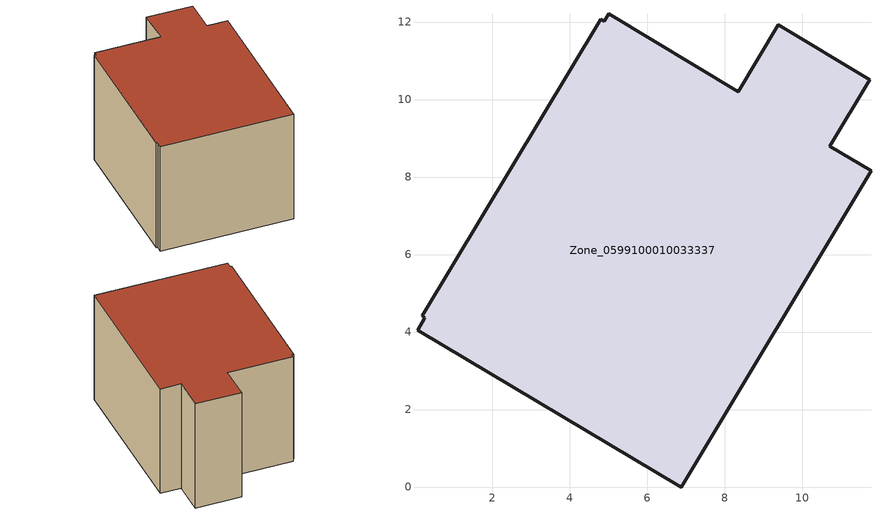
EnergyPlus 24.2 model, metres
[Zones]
Zone_0599100010033337
 floor ground (C_G): 8.35,10.2 9.38,11.93 11.74,10.51 10.71,8.79 11.77,8.16 6.87,0 0.07,4.05 0.26,4.37 0.19,4.42 4.8,12.07 4.89,12.02 5,12.21 z6.11
 wall outside (C_F): 0.07,4.05 6.87,0 11.77,8.16 10.71,8.79 11.74,10.51 9.38,11.93 8.35,10.2 5,12.21 4.89,12.02 4.8,12.07 0.19,4.42 0.26,4.37 0.07,4.05 z6.11:13.15
 roof outside (C_R): 4.8,12.07 0.19,4.42 0.26,4.37 0.07,4.05 6.87,0 11.77,8.16 10.71,8.79 11.74,10.51 9.38,11.93 8.35,10.2 5,12.21 4.89,12.02 z13.15
[BUILDING]
Pand.0599100010033337: North Axis=0; Terrain=City; Loads Convergence Tolerance Value=0.04; Temperature Convergence Tolerance Value=0.4; Solar Distribution=FullExterior; Maximum Number of Warmup Days=25; Minimum Number of Warmup Days=1
[Site:Location]
Rotterdam.The.Hague.AP_ZH_NLD Design_Conditions: Latitude=51.96; Longitude=4.45; Time Zone=1; Elevation=-4.5
[SITE:GROUNDTEMPERATURE:BUILDINGSURFACE]
18, 18, 18, 18, 18, 18, 18, 18, 18, 18, 18, 18
[MATERIAL] Thermal Absorptance=0.9; Solar Absorptance=0.7; Visible Absorptance=0.7
Name | Roughness | Thickness | Conductivity | Density | Specific Heat
G.D.1965 | MediumSmooth | 0.15 | 1 | 540 | 1210
F.D.1965 | Rough | 0.3 | 0.857143 | 1920 | 840
R.D.1965 | MediumRough | 0.2 | 0.08 | 1500 | 1000
[CONSTRUCTION]
C_G: G.D.1965
C_F: F.D.1965
C_R: R.D.1965
[ZONE]
Zone_0599100010033337: Type=1; Multiplier=1; Ceiling Height=Autocalculate; Volume=Autocalculate; Floor Area=autocalculate; Part of Total Floor Area=Yes
[ZONEINFILTRATION:DESIGNFLOWRATE]
Infil_Zone_0599100010033337: Zone or ZoneList or Space or SpaceList=Zone_0599100010033337; Schedule=AlwaysOn; Design Flow Rate Calculation Method=Flow/Area; Flow Rate per Floor Area=0.0042; Constant Term Coefficient=1; Temperature Term Coefficient=0; Velocity Term Coefficient=0; Velocity Squared Term Coefficient=0
[HVACTEMPLATE:ZONE:IDEALLOADSAIRSYSTEM]
Zone_0599100010033337: Maximum Heating Supply Air Temperature=50; Minimum Cooling Supply Air Temperature=13; Maximum Heating Supply Air Humidity Ratio=0.0156; Minimum Cooling Supply Air Humidity Ratio=0.0077; Heating Limit=NoLimit; Cooling Limit=NoLimit; Dehumidification Control Type=ConstantSensibleHeatRatio; Cooling Sensible Heat Ratio=0.7; Dehumidification Setpoint=60; Humidification Control Type=None; Humidification Setpoint=30; Outdoor Air Method=None; Outdoor Air Flow Rate per Person=0.00944; Outdoor Air Flow Rate per Zone Floor Area=0; Outdoor Air Flow Rate per Zone=0; Demand Controlled Ventilation Type=None; Outdoor Air Economizer Type=NoEconomizer; Heat Recovery Type=None; Sensible Heat Recovery Effectiveness=0.7; Latent Heat Recovery Effectiveness=0.65
[ZONECONTROL:THERMOSTAT]
ThermostatControl_Zone_0599100010033337: Zone or ZoneList=Zone_0599100010033337; Control Type Schedule=DualSetpointControlType; Control 1=Thermostat_Zone_0599100010033337; Temperature Difference Between Cutout And Setpoint=0
[THERMOSTATSETPOINT:DUALSETPOINT]
Thermostat_Zone_0599100010033337: Heating Setpoint Temperature Schedule=HeatingSetpoint_Zone_0599100010033337; Cooling Setpoint Temperature Schedule=CoolingSetpoint_Zone_0599100010033337
[SCHEDULE:COMPACT]
HeatingSetpoint_Zone_0599100010033337: Through: 12/31, For: AllDays, Until: 24:00, 21
CoolingSetpoint_Zone_0599100010033337: Through: 12/31, For: AllDays, Until: 24:00, 24
DualSetpointControlType: Through: 12/31, For: AllDays, Until: 24:00, 4
AlwaysOn: Through: 12/31, For: AllDays, Until: 24:00, 1
